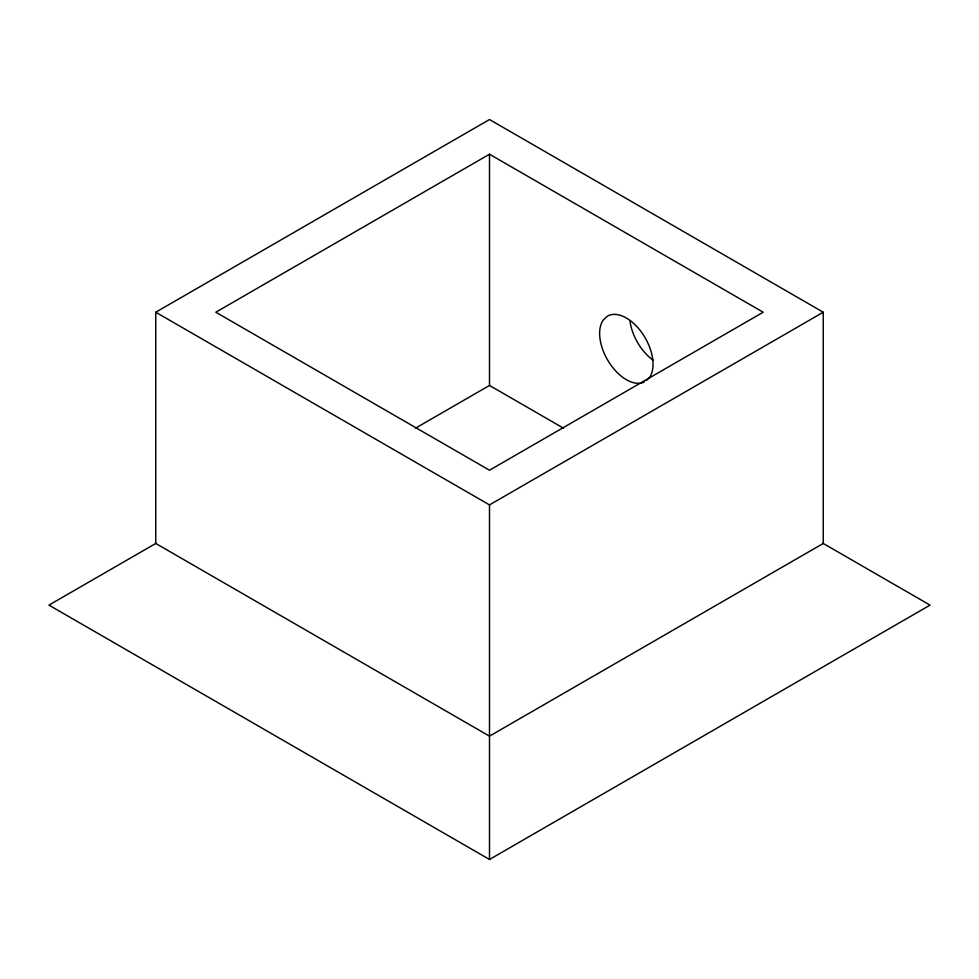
<?xml version="1.0" encoding="UTF-8"?>
<svg xmlns="http://www.w3.org/2000/svg" width="979" height="979" viewBox="0 0 979 979"><rect width="100%" height="100%" fill="white"/><g stroke="black" fill="none" stroke-linecap="round" stroke-linejoin="round"><path stroke-width="1.47" d="M646.434 380.464L649.677 377.282A37.765 21.795 60 0 0 642.236 333.239A37.765 21.795 60 0 0 607.139 316.327L602.991 320.39A37.765 21.795 60 0 0 609.746 363.417A37.765 21.795 60 0 0 644.28 382.03M155.747 312.228L489.5 119.536L823.253 312.228L823.253 543.455L489.5 736.147L155.747 543.455L155.747 312.228L489.5 504.907L823.253 312.228M489.5 154.217L215.821 312.228L489.5 470.226L763.179 312.228L489.5 154.217L489.5 385.445L415.463 428.19M156.114 543.247L48.95 605.12L489.5 859.464L930.05 605.12L822.886 543.247M489.5 385.445L563.537 428.19M489.5 504.907L489.5 859.464M653.336 360.37A37.765 21.795 60 0 1 629.962 320.782"/></g></svg>
